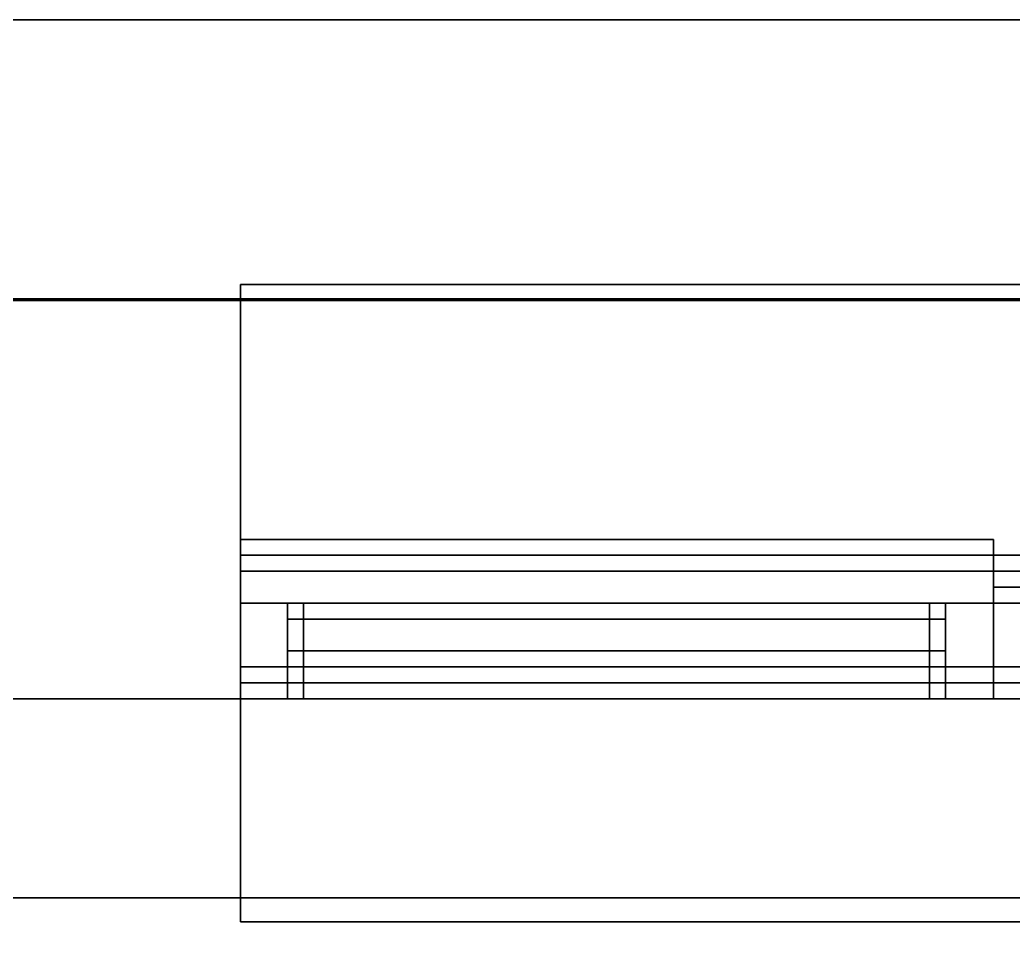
# Model space of a CAD drawing. Extents: x 0 to 7.6, y -0.8 to 10.1.
# Drawn here: x 1.237 to 1.86, y 9.101 to 9.676 of the extents above; entities that cross this region are included whole.
import ezdxf

# ---------------------------------------------------------------- set-up
doc = ezdxf.new("R2010")
doc.units = 0
for name, color, linetype in [('BOARD', 250, 'CONTINUOUS'), ('CEILING_FLOOR', 254, 'CONTINUOUS'), ('CORNICE_BACK', 250, 'CONTINUOUS'), ('ROOF', 27, 'CONTINUOUS'), ('WALL_INSIDE', 254, 'CONTINUOUS'), ('WALL_OUTSIDE', 250, 'CONTINUOUS'), ('WINDOWS_BACK_FRAME', 253, 'CONTINUOUS'), ('WINDOWS_BACK_GLAS', 251, 'CONTINUOUS'), ('WINDOWS_BOARD', 157, 'CONTINUOUS')]:
    doc.layers.add(name, color=color, linetype=linetype)

msp = doc.modelspace()

# ---------------------------------------------------------------- linework, layer by layer
at = {"layer": 'BOARD'}
for points in [[(1.375, 9.51, 1.864), (1.375, 9.31, 1.864), (1.375, 9.31, 1.874), (1.375, 9.51, 1.874)], [(2.395, 9.51, 1.864), (1.375, 9.51, 1.864), (1.375, 9.51, 1.874), (2.395, 9.51, 1.874)], [(1.375, 9.51, 1.864), (2.395, 9.51, 1.864), (2.395, 9.31, 1.864), (1.375, 9.31, 1.864)], [(1.375, 9.51, 1.874), (1.375, 9.31, 1.874), (2.395, 9.31, 1.874), (2.395, 9.51, 1.874)], [(1.375, 9.51, 5.982), (1.375, 9.31, 5.982), (1.375, 9.31, 5.992), (1.375, 9.51, 5.992)], [(2.395, 9.51, 5.982), (1.375, 9.51, 5.982), (1.375, 9.51, 5.992), (2.395, 9.51, 5.992)], [(1.375, 9.51, 5.982), (2.395, 9.51, 5.982), (2.395, 9.31, 5.982), (1.375, 9.31, 5.982)], [(1.375, 9.51, 5.992), (1.375, 9.31, 5.992), (2.395, 9.31, 5.992), (2.395, 9.51, 5.992)], [(1.375, 9.51, 10.038), (1.375, 9.31, 10.038), (1.375, 9.31, 10.048), (1.375, 9.51, 10.048)], [(2.395, 9.51, 10.038), (1.375, 9.51, 10.038), (1.375, 9.51, 10.048), (2.395, 9.51, 10.048)], [(1.375, 9.51, 10.038), (2.395, 9.51, 10.038), (2.395, 9.31, 10.038), (1.375, 9.31, 10.038)], [(1.375, 9.51, 10.048), (1.375, 9.31, 10.048), (2.395, 9.31, 10.048), (2.395, 9.51, 10.048)], [(1.375, 9.31, 1.864), (2.395, 9.31, 1.864), (2.395, 9.31, 1.874), (1.375, 9.31, 1.874)], [(1.375, 9.31, 5.982), (2.395, 9.31, 5.982), (2.395, 9.31, 5.992), (1.375, 9.31, 5.992)], [(1.375, 9.31, 10.038), (2.395, 9.31, 10.038), (2.395, 9.31, 10.048), (1.375, 9.31, 10.048)]]:
    msp.add_3dface(points, dxfattribs=at)
at = {"layer": 'CEILING_FLOOR'}
for points in [[(7.375, 9.25), (0.24, 9.25), (0.24, 9.25, 0.5), (7.375, 9.25, 0.5)], [(0.24, 9.25), (7.375, 9.25), (7.375, 0), (0.24, 0)], [(0.24, 9.25, 0.5), (0.24, 0, 0.5), (7.375, 0, 0.5), (7.375, 9.25, 0.5)], [(7.375, 9.25, 12.5), (0.24, 9.25, 12.5), (0.24, 9.25, 13), (7.375, 9.25, 13)], [(0.24, 9.25, 12.5), (7.375, 9.25, 12.5), (7.375, 0.365, 12.5), (0.24, 0.365, 12.5)], [(0.24, 9.25, 13), (0.24, 0.365, 13), (7.375, 0.365, 13), (7.375, 9.25, 13)], [(0.24, 9.125, 9), (4.645, 9.125, 9), (4.645, 9.125, 8.5), (0.24, 9.125, 8.5)], [(4.645, 4.74, 9), (4.645, 9.125, 9), (0.24, 9.125, 9)], [(4.645, 4.74, 9), (0.24, 9.125, 9), (0.24, 0, 9), (7.375, 0, 9)], [(0.24, 0, 8.5), (0.24, 9.125, 8.5), (4.645, 9.125, 8.5), (4.645, 4.74, 8.5)], [(0.24, 9.125, 5), (4.645, 9.125, 5), (4.645, 9.125, 4.5), (0.24, 9.125, 4.5)], [(4.645, 4.98, 5), (4.645, 9.125, 5), (0.24, 9.125, 5)], [(4.645, 4.98, 5), (0.24, 9.125, 5), (0.24, 0, 5), (7.375, 0, 5)], [(0.24, 0, 4.5), (0.24, 9.125, 4.5), (4.645, 9.125, 4.5), (4.645, 4.98, 4.5)]]:
    msp.add_3dface(points, dxfattribs=at)
at = {"layer": 'CORNICE_BACK'}
for points in [[(-0.005, 9.676, 12.75), (-0.005, 9.676, 13), (7.63, 9.676, 13), (7.63, 9.676, 12.75)], [(-0.005, 9.676, 12.75), (7.63, 9.676, 12.75), (7.63, 9.501, 12.75), (-0.005, 9.501, 12.75)], [(7.63, 9.676, 13), (-0.005, 9.676, 13), (-0.005, 9.501, 13), (7.63, 9.501, 13)], [(-0.005, 9.501, 12.75), (7.63, 9.501, 12.75), (7.63, 9.501, 13), (-0.005, 9.501, 13)]]:
    msp.add_3dface(points, dxfattribs=at)
at = {"layer": 'ROOF'}
for points in [[(7.625, 9.5, 12.796), (0, 9.5, 12.796), (0, 9.5, 13), (7.625, 9.5, 13)], [(7.625, 9.5, 12.796), (7.625, 4.75, 18.9219), (0, 4.75, 18.9219), (0, 9.5, 12.796)], [(7.625, 9.5, 13), (0, 9.5, 13), (0, 4.75, 19.1259), (7.625, 4.75, 19.1259)]]:
    msp.add_3dface(points, dxfattribs=at)
at = {"layer": 'WALL_INSIDE'}
for points in [[(4.645, 9.125, 5), (4.645, 9.25, 5), (0.24, 9.25, 5), (0.24, 9.125, 5)], [(2.395, 9.25, 4.009), (1.375, 9.25, 4.009), (0.24, 9.25, 5), (4.645, 9.25, 5)], [(0.24, 9.25, 5), (1.375, 9.25, 4.009), (1.375, 9.25, 1.864), (0.24, 9.25, 0.5)], [(0.24, 9.25, 0.5), (1.375, 9.25, 1.864), (3.3025, 9.25, 1.864), (4.645, 9.25, 0.5)], [(4.645, 9.25, 0.5), (4.645, 9.125, 0.5), (0.365, 9.125, 0.5), (0.24, 9.25, 0.5)], [(0.24, 9.25, 9), (5.24, 9.25, 9), (5.24, 9.25, 8.038), (1.375, 9.25, 7.752)], [(0.24, 9.25, 9), (1.375, 9.25, 7.752), (1.375, 9.25, 5.982), (0.24, 9.25, 5)], [(1.375, 9.25, 5.982), (3.3025, 9.25, 5.982), (5.24, 9.25, 5.752), (0.24, 9.25, 5)], [(0.24, 9.25, 5), (5.24, 9.25, 5.752), (5.24, 9.25, 5)], [(0.24, 9.25, 5), (5.24, 9.25, 5), (5.24, 9.125, 5), (0.365, 9.125, 5)], [(0.24, 9.125, 9), (0.24, 9.25, 9), (5.24, 9.25, 9), (5.24, 9.125, 9)], [(0.365, 9.125, 12.5), (7.25, 9.125, 12.5), (7.375, 9.25, 12.5), (0.24, 9.25, 12.5)], [(0.24, 9.25, 9), (5.24, 9.25, 9), (5.24, 9.125, 9), (0.365, 9.125, 9)], [(2.395, 9.25, 11.808), (1.375, 9.25, 11.808), (0.24, 9.25, 12.5), (7.375, 9.25, 12.5)], [(0.24, 9.25, 12.5), (1.375, 9.25, 11.808), (1.375, 9.25, 10.038), (0.24, 9.25, 9)], [(1.375, 9.25, 10.038), (3.3025, 9.25, 10.038), (5.24, 9.25, 9.808), (0.24, 9.25, 9)], [(0.24, 9.25, 9), (5.24, 9.25, 9.808), (5.24, 9.25, 9)], [(2.395, 9.25, 4.009), (2.395, 9.125, 4.009), (1.375, 9.125, 4.009), (1.375, 9.25, 4.009)], [(1.375, 9.25, 4.009), (1.375, 9.125, 4.009), (1.375, 9.125, 1.864), (1.375, 9.25, 1.864)], [(1.375, 9.25, 1.864), (1.375, 9.125, 1.864), (2.395, 9.125, 1.864), (2.395, 9.25, 1.864)], [(2.395, 9.25, 7.752), (1.375, 9.25, 7.752), (5.24, 9.25, 8.038), (6.26, 9.25, 8.038)], [(2.395, 9.125, 7.752), (1.375, 9.125, 7.752), (1.375, 9.25, 7.752), (2.395, 9.25, 7.752)], [(1.375, 9.125, 7.752), (1.375, 9.125, 5.982), (1.375, 9.25, 5.982), (1.375, 9.25, 7.752)], [(1.375, 9.125, 5.982), (2.395, 9.125, 5.982), (2.395, 9.25, 5.982), (1.375, 9.25, 5.982)], [(1.375, 9.25, 10.038), (1.375, 9.25, 11.808), (1.375, 9.125, 11.808), (1.375, 9.125, 10.038)], [(1.375, 9.25, 11.808), (2.395, 9.25, 11.808), (2.395, 9.125, 11.808), (1.375, 9.125, 11.808)], [(2.395, 9.25, 10.038), (1.375, 9.25, 10.038), (1.375, 9.125, 10.038), (2.395, 9.125, 10.038)], [(4.645, 9.125, 5), (0.24, 9.125, 5), (0.24, 9.125, 4.5), (0.365, 9.125, 4.5)], [(0.365, 9.125, 8.5), (0.24, 9.125, 8.5), (0.24, 9.125, 9), (5.24, 9.125, 9)], [(3.3025, 9.125, 4.009), (4.3225, 9.125, 4.009), (0.365, 9.125, 4.5), (1.375, 9.125, 4.009)], [(4.645, 9.125, 5), (0.365, 9.125, 4.5), (4.3225, 9.125, 4.009)], [(1.375, 9.125, 1.864), (1.375, 9.125, 4.009), (0.365, 9.125, 4.5), (0.365, 9.125, 0.5)], [(4.645, 9.125, 0.5), (4.3225, 9.125, 1.864), (2.395, 9.125, 1.864), (0.365, 9.125, 0.5)], [(0.365, 9.125, 0.5), (2.395, 9.125, 1.864), (1.375, 9.125, 1.864)], [(5.24, 9.125, 8.038), (5.24, 9.125, 9), (0.365, 9.125, 8.5), (3.3025, 9.125, 7.752)], [(1.375, 9.125, 7.752), (3.3025, 9.125, 7.752), (0.365, 9.125, 8.5)], [(1.375, 9.125, 5.982), (1.375, 9.125, 7.752), (0.365, 9.125, 8.5), (0.365, 9.125, 5)], [(5.24, 9.125, 5.752), (2.395, 9.125, 5.982), (1.375, 9.125, 5.982), (0.365, 9.125, 5)], [(5.24, 9.125, 5), (5.24, 9.125, 5.752), (0.365, 9.125, 5)], [(3.3025, 9.125, 11.808), (4.3225, 9.125, 11.808), (7.25, 9.125, 12.5), (0.365, 9.125, 12.5)], [(1.375, 9.125, 11.808), (3.3025, 9.125, 11.808), (0.365, 9.125, 12.5)], [(1.375, 9.125, 10.038), (1.375, 9.125, 11.808), (0.365, 9.125, 12.5), (0.365, 9.125, 9)], [(5.24, 9.125, 9.808), (2.395, 9.125, 10.038), (1.375, 9.125, 10.038), (0.365, 9.125, 9)], [(5.24, 9.125, 9), (5.24, 9.125, 9.808), (0.365, 9.125, 9)]]:
    msp.add_3dface(points, dxfattribs=at)
at = {"layer": 'WALL_OUTSIDE'}
for points in [[(0.24, 9.25), (0, 9.5), (7.625, 9.5), (7.375, 9.25)], [(2.395, 9.5, 4.009), (1.375, 9.5, 4.009), (0, 9.5, 5), (5.24, 9.5, 5)], [(0, 9.5, 5), (1.375, 9.5, 4.009), (1.375, 9.5, 1.864), (0, 9.5)], [(0, 9.5), (1.375, 9.5, 1.864), (5.24, 9.5, 0.5)], [(0, 9.5), (5.24, 9.5, 0.5), (6.25, 9.5, 0.5), (7.625, 9.5)], [(0, 9.5, 9), (5.24, 9.5, 9), (5.24, 9.5, 8.038), (1.375, 9.5, 7.752)], [(0, 9.5, 9), (1.375, 9.5, 7.752), (1.375, 9.5, 5.982), (0, 9.5, 5)], [(1.375, 9.5, 5.982), (3.3025, 9.5, 5.982), (5.24, 9.5, 5.752), (0, 9.5, 5)], [(0, 9.5, 5), (5.24, 9.5, 5.752), (5.24, 9.5, 5)], [(5.24, 9.25, 5), (5.24, 9.5, 5), (0, 9.5, 5), (0.24, 9.25, 5)], [(0.24, 9.25, 9), (0, 9.5, 9), (5.24, 9.5, 9), (5.24, 9.25, 9)], [(0.24, 9.25, 13), (7.375, 9.25, 13), (7.625, 9.5, 13), (0, 9.5, 13)], [(2.395, 9.5, 11.808), (1.375, 9.5, 11.808), (0, 9.5, 13), (7.625, 9.5, 13)], [(0, 9.5, 13), (1.375, 9.5, 11.808), (1.375, 9.5, 10.038), (0, 9.5, 9)], [(1.375, 9.5, 10.038), (3.3025, 9.5, 10.038), (5.24, 9.5, 9.808), (0, 9.5, 9)], [(0, 9.5, 9), (5.24, 9.5, 9.808), (5.24, 9.5, 9)], [(1.375, 9.25, 1.864), (2.395, 9.25, 1.864), (2.395, 9.5, 1.864), (1.375, 9.5, 1.864)], [(1.375, 9.25, 4.009), (1.375, 9.25, 1.864), (1.375, 9.5, 1.864), (1.375, 9.5, 4.009)], [(2.395, 9.25, 4.009), (1.375, 9.25, 4.009), (1.375, 9.5, 4.009), (2.395, 9.5, 4.009)], [(3.3025, 9.5, 1.864), (4.3225, 9.5, 1.864), (5.24, 9.5, 0.5), (1.375, 9.5, 1.864)], [(2.395, 9.5, 7.752), (1.375, 9.5, 7.752), (5.24, 9.5, 8.038), (6.26, 9.5, 8.038)], [(1.375, 9.25, 5.982), (1.375, 9.5, 5.982), (1.375, 9.5, 7.752), (1.375, 9.25, 7.752)], [(2.395, 9.25, 5.982), (2.395, 9.5, 5.982), (1.375, 9.5, 5.982), (1.375, 9.25, 5.982)], [(1.375, 9.25, 7.752), (1.375, 9.5, 7.752), (2.395, 9.5, 7.752), (2.395, 9.25, 7.752)], [(1.375, 9.5, 10.038), (1.375, 9.5, 11.808), (1.375, 9.25, 11.808), (1.375, 9.25, 10.038)], [(1.375, 9.5, 11.808), (2.395, 9.5, 11.808), (2.395, 9.25, 11.808), (1.375, 9.25, 11.808)], [(2.395, 9.5, 10.038), (1.375, 9.5, 10.038), (1.375, 9.25, 10.038), (2.395, 9.25, 10.038)], [(3.3025, 9.25, 4.009), (4.3225, 9.25, 4.009), (5.24, 9.25, 5), (0.24, 9.25, 5)], [(1.375, 9.25, 4.009), (3.3025, 9.25, 4.009), (0.24, 9.25, 5)], [(1.375, 9.25, 1.864), (1.375, 9.25, 4.009), (0.24, 9.25, 5), (0.24, 9.25)], [(7.375, 9.25), (6.25, 9.25, 0.5), (5.24, 9.25, 0.5), (0.24, 9.25)], [(0.24, 9.25), (5.24, 9.25, 0.5), (1.375, 9.25, 1.864)], [(5.24, 9.25, 8.038), (5.24, 9.25, 9), (0.24, 9.25, 9), (3.3025, 9.25, 7.752)], [(1.375, 9.25, 7.752), (3.3025, 9.25, 7.752), (0.24, 9.25, 9)], [(1.375, 9.25, 5.982), (1.375, 9.25, 7.752), (0.24, 9.25, 9), (0.24, 9.25, 5)], [(5.24, 9.25, 5.752), (2.395, 9.25, 5.982), (1.375, 9.25, 5.982), (0.24, 9.25, 5)], [(5.24, 9.25, 5), (5.24, 9.25, 5.752), (0.24, 9.25, 5)], [(3.3025, 9.25, 11.808), (4.3225, 9.25, 11.808), (7.375, 9.25, 13), (0.24, 9.25, 13)], [(1.375, 9.25, 11.808), (3.3025, 9.25, 11.808), (0.24, 9.25, 13)], [(1.375, 9.25, 10.038), (1.375, 9.25, 11.808), (0.24, 9.25, 13), (0.24, 9.25, 9)], [(5.24, 9.25, 9.808), (2.395, 9.25, 10.038), (1.375, 9.25, 10.038), (0.24, 9.25, 9)], [(5.24, 9.25, 9), (5.24, 9.25, 9.808), (0.24, 9.25, 9)], [(5.24, 9.25, 0.5), (4.3225, 9.25, 1.864), (2.395, 9.25, 1.864), (1.375, 9.25, 1.864)]]:
    msp.add_3dface(points, dxfattribs=at)
at = {"layer": 'WINDOWS_BACK_FRAME'}
for points in [[(1.375, 9.33, 2.999), (1.375, 9.35, 2.9883), (1.8475, 9.35, 2.9883), (1.8475, 9.33, 2.999)], [(1.375, 9.35, 2.9883), (1.375, 9.35, 2.974), (1.8475, 9.35, 2.974), (1.8475, 9.35, 2.9883)], [(1.375, 9.35, 2.974), (1.375, 9.31, 2.974), (1.8475, 9.31, 2.974), (1.8475, 9.35, 2.974)], [(1.375, 9.35, 2.974), (1.375, 9.35, 2.9883), (1.375, 9.33, 2.999), (1.375, 9.31, 2.999)], [(1.375, 9.31, 2.974), (1.375, 9.35, 2.974), (1.375, 9.31, 2.999)], [(1.8475, 9.33, 1.899), (1.8475, 9.35, 1.8883), (1.375, 9.35, 1.8883), (1.375, 9.33, 1.899)], [(1.8475, 9.35, 1.8883), (1.8475, 9.35, 1.874), (1.375, 9.35, 1.874), (1.375, 9.35, 1.8883)], [(1.8475, 9.35, 1.874), (1.8475, 9.31, 1.874), (1.375, 9.31, 1.874), (1.375, 9.35, 1.874)], [(1.375, 9.31, 1.899), (1.375, 9.33, 1.899), (1.375, 9.35, 1.8883), (1.375, 9.35, 1.874)], [(1.375, 9.31, 1.899), (1.375, 9.35, 1.874), (1.375, 9.31, 1.874)], [(1.375, 9.33, 6.9295), (1.375, 9.35, 6.9188), (1.8475, 9.35, 6.9188), (1.8475, 9.33, 6.9295)], [(1.375, 9.35, 6.9188), (1.375, 9.35, 6.9045), (1.8475, 9.35, 6.9045), (1.8475, 9.35, 6.9188)], [(1.375, 9.35, 6.9045), (1.375, 9.31, 6.9045), (1.8475, 9.31, 6.9045), (1.8475, 9.35, 6.9045)], [(1.375, 9.35, 6.9045), (1.375, 9.35, 6.9188), (1.375, 9.33, 6.9295), (1.375, 9.31, 6.9295)], [(1.375, 9.31, 6.9045), (1.375, 9.35, 6.9045), (1.375, 9.31, 6.9295)], [(1.8475, 9.33, 6.017), (1.8475, 9.35, 6.0063), (1.375, 9.35, 6.0063), (1.375, 9.33, 6.017)], [(1.8475, 9.35, 6.0063), (1.8475, 9.35, 5.992), (1.375, 9.35, 5.992), (1.375, 9.35, 6.0063)], [(1.8475, 9.35, 5.992), (1.8475, 9.31, 5.992), (1.375, 9.31, 5.992), (1.375, 9.35, 5.992)], [(1.375, 9.31, 6.017), (1.375, 9.33, 6.017), (1.375, 9.35, 6.0063), (1.375, 9.35, 5.992)], [(1.375, 9.31, 6.017), (1.375, 9.35, 5.992), (1.375, 9.31, 5.992)], [(1.375, 9.33, 10.9855), (1.375, 9.35, 10.9748), (1.8475, 9.35, 10.9748), (1.8475, 9.33, 10.9855)], [(1.375, 9.35, 10.9748), (1.375, 9.35, 10.9605), (1.8475, 9.35, 10.9605), (1.8475, 9.35, 10.9748)], [(1.375, 9.35, 10.9605), (1.375, 9.31, 10.9605), (1.8475, 9.31, 10.9605), (1.8475, 9.35, 10.9605)], [(1.375, 9.35, 10.9605), (1.375, 9.35, 10.9748), (1.375, 9.33, 10.9855), (1.375, 9.31, 10.9855)], [(1.375, 9.31, 10.9605), (1.375, 9.35, 10.9605), (1.375, 9.31, 10.9855)], [(1.8475, 9.33, 10.073), (1.8475, 9.35, 10.0623), (1.375, 9.35, 10.0623), (1.375, 9.33, 10.073)], [(1.8475, 9.35, 10.0623), (1.8475, 9.35, 10.048), (1.375, 9.35, 10.048), (1.375, 9.35, 10.0623)], [(1.8475, 9.35, 10.048), (1.8475, 9.31, 10.048), (1.375, 9.31, 10.048), (1.375, 9.35, 10.048)], [(1.375, 9.31, 10.073), (1.375, 9.33, 10.073), (1.375, 9.35, 10.0623), (1.375, 9.35, 10.048)], [(1.375, 9.31, 10.073), (1.375, 9.35, 10.048), (1.375, 9.31, 10.048)], [(1.8475, 9.35, 2.9883), (1.8475, 9.35, 2.974), (1.8475, 9.31, 2.974), (1.8475, 9.31, 2.999)], [(1.8475, 9.33, 2.999), (1.8475, 9.35, 2.9883), (1.8475, 9.31, 2.999)], [(1.8475, 9.31, 1.899), (1.8475, 9.31, 1.874), (1.8475, 9.35, 1.874), (1.8475, 9.35, 1.8883)], [(1.8475, 9.31, 1.899), (1.8475, 9.35, 1.8883), (1.8475, 9.33, 1.899)], [(1.8475, 9.35, 6.9188), (1.8475, 9.35, 6.9045), (1.8475, 9.31, 6.9045), (1.8475, 9.31, 6.9295)], [(1.8475, 9.33, 6.9295), (1.8475, 9.35, 6.9188), (1.8475, 9.31, 6.9295)], [(1.8475, 9.31, 6.017), (1.8475, 9.31, 5.992), (1.8475, 9.35, 5.992), (1.8475, 9.35, 6.0063)], [(1.8475, 9.31, 6.017), (1.8475, 9.35, 6.0063), (1.8475, 9.33, 6.017)], [(1.8475, 9.35, 10.9748), (1.8475, 9.35, 10.9605), (1.8475, 9.31, 10.9605), (1.8475, 9.31, 10.9855)], [(1.8475, 9.33, 10.9855), (1.8475, 9.35, 10.9748), (1.8475, 9.31, 10.9855)], [(1.8475, 9.31, 10.073), (1.8475, 9.31, 10.048), (1.8475, 9.35, 10.048), (1.8475, 9.35, 10.0623)], [(1.8475, 9.31, 10.073), (1.8475, 9.35, 10.0623), (1.8475, 9.33, 10.073)], [(1.375, 9.26, 2.899), (1.375, 9.26, 2.974), (1.375, 9.34, 2.974), (1.375, 9.34, 2.899)], [(1.375, 9.26, 2.974), (2.395, 9.26, 2.974), (2.395, 9.34, 2.974), (1.375, 9.34, 2.974)], [(2.395, 9.26, 2.899), (1.375, 9.26, 2.899), (1.375, 9.34, 2.899), (2.395, 9.34, 2.899)], [(1.375, 9.34, 2.899), (1.375, 9.34, 2.974), (2.395, 9.34, 2.974), (2.395, 9.34, 2.899)], [(1.375, 9.31, 2.999), (1.375, 9.33, 2.999), (1.8475, 9.33, 2.999), (1.8475, 9.31, 2.999)], [(1.8475, 9.31, 1.899), (1.8475, 9.33, 1.899), (1.375, 9.33, 1.899), (1.375, 9.31, 1.899)], [(1.375, 9.27, 6.8295), (1.375, 9.27, 6.9045), (1.375, 9.33, 6.9045), (1.375, 9.33, 6.8295)], [(1.375, 9.27, 6.9045), (2.395, 9.27, 6.9045), (2.395, 9.33, 6.9045), (1.375, 9.33, 6.9045)], [(2.395, 9.27, 6.8295), (1.375, 9.27, 6.8295), (1.375, 9.33, 6.8295), (2.395, 9.33, 6.8295)], [(1.375, 9.33, 6.8295), (1.375, 9.33, 6.9045), (2.395, 9.33, 6.9045), (2.395, 9.33, 6.8295)], [(1.375, 9.31, 6.9295), (1.375, 9.33, 6.9295), (1.8475, 9.33, 6.9295), (1.8475, 9.31, 6.9295)], [(1.8475, 9.31, 6.017), (1.8475, 9.33, 6.017), (1.375, 9.33, 6.017), (1.375, 9.31, 6.017)], [(1.375, 9.27, 10.8855), (1.375, 9.27, 10.9605), (1.375, 9.33, 10.9605), (1.375, 9.33, 10.8855)], [(1.375, 9.27, 10.9605), (2.395, 9.27, 10.9605), (2.395, 9.33, 10.9605), (1.375, 9.33, 10.9605)], [(2.395, 9.27, 10.8855), (1.375, 9.27, 10.8855), (1.375, 9.33, 10.8855), (2.395, 9.33, 10.8855)], [(1.375, 9.33, 10.8855), (1.375, 9.33, 10.9605), (2.395, 9.33, 10.9605), (2.395, 9.33, 10.8855)], [(1.375, 9.31, 10.9855), (1.375, 9.33, 10.9855), (1.8475, 9.33, 10.9855), (1.8475, 9.31, 10.9855)], [(1.8475, 9.31, 10.073), (1.8475, 9.33, 10.073), (1.375, 9.33, 10.073), (1.375, 9.31, 10.073)], [(1.9225, 9.26, 2.974), (1.8475, 9.26, 2.974), (1.8475, 9.32, 2.974), (1.9225, 9.32, 2.974)], [(1.8475, 9.26, 2.974), (1.8475, 9.26, 4.009), (1.8475, 9.32, 4.009), (1.8475, 9.32, 2.974)], [(1.8475, 9.26, 4.009), (1.9225, 9.26, 4.009), (1.9225, 9.32, 4.009), (1.8475, 9.32, 4.009)], [(1.9225, 9.32, 4.009), (1.9225, 9.32, 2.974), (1.8475, 9.32, 2.974), (1.8475, 9.32, 4.009)], [(1.9225, 9.26, 1.864), (1.8475, 9.26, 1.864), (1.8475, 9.32, 1.864), (1.9225, 9.32, 1.864)], [(1.8475, 9.26, 1.864), (1.8475, 9.26, 2.899), (1.8475, 9.32, 2.899), (1.8475, 9.32, 1.864)], [(1.8475, 9.26, 2.899), (1.9225, 9.26, 2.899), (1.9225, 9.32, 2.899), (1.8475, 9.32, 2.899)], [(1.9225, 9.32, 1.864), (1.8475, 9.32, 1.864), (1.8475, 9.32, 2.899), (1.9225, 9.32, 2.899)], [(1.9225, 9.26, 6.9045), (1.8475, 9.26, 6.9045), (1.8475, 9.32, 6.9045), (1.9225, 9.32, 6.9045)], [(1.8475, 9.26, 6.9045), (1.8475, 9.26, 7.752), (1.8475, 9.32, 7.752), (1.8475, 9.32, 6.9045)], [(1.8475, 9.26, 7.752), (1.9225, 9.26, 7.752), (1.9225, 9.32, 7.752), (1.8475, 9.32, 7.752)], [(1.9225, 9.32, 7.752), (1.9225, 9.32, 6.9045), (1.8475, 9.32, 6.9045), (1.8475, 9.32, 7.752)], [(1.9225, 9.26, 5.982), (1.8475, 9.26, 5.982), (1.8475, 9.32, 5.982), (1.9225, 9.32, 5.982)], [(1.8475, 9.26, 5.982), (1.8475, 9.26, 6.8295), (1.8475, 9.32, 6.8295), (1.8475, 9.32, 5.982)], [(1.8475, 9.26, 6.8295), (1.9225, 9.26, 6.8295), (1.9225, 9.32, 6.8295), (1.8475, 9.32, 6.8295)], [(1.9225, 9.32, 5.982), (1.8475, 9.32, 5.982), (1.8475, 9.32, 6.8295), (1.9225, 9.32, 6.8295)], [(1.9225, 9.26, 10.9605), (1.8475, 9.26, 10.9605), (1.8475, 9.32, 10.9605), (1.9225, 9.32, 10.9605)], [(1.8475, 9.26, 10.9605), (1.8475, 9.26, 11.808), (1.8475, 9.32, 11.808), (1.8475, 9.32, 10.9605)], [(1.8475, 9.26, 11.808), (1.9225, 9.26, 11.808), (1.9225, 9.32, 11.808), (1.8475, 9.32, 11.808)], [(1.9225, 9.32, 11.808), (1.9225, 9.32, 10.9605), (1.8475, 9.32, 10.9605), (1.8475, 9.32, 11.808)], [(1.9225, 9.26, 10.038), (1.8475, 9.26, 10.038), (1.8475, 9.32, 10.038), (1.9225, 9.32, 10.038)], [(1.8475, 9.26, 10.038), (1.8475, 9.26, 10.8855), (1.8475, 9.32, 10.8855), (1.8475, 9.32, 10.038)], [(1.8475, 9.26, 10.8855), (1.9225, 9.26, 10.8855), (1.9225, 9.32, 10.8855), (1.8475, 9.32, 10.8855)], [(1.9225, 9.32, 10.038), (1.8475, 9.32, 10.038), (1.8475, 9.32, 10.8855), (1.9225, 9.32, 10.8855)], [(1.375, 9.25, 4.009), (1.8475, 9.25, 4.009), (1.8475, 9.31, 4.009), (1.375, 9.31, 4.009)], [(1.8475, 9.25, 2.974), (1.375, 9.25, 2.974), (1.375, 9.31, 2.974), (1.8475, 9.31, 2.974)], [(1.375, 9.25, 2.974), (1.375, 9.25, 4.009), (1.375, 9.31, 4.009), (1.375, 9.31, 2.974)], [(1.8075, 9.31, 3.959), (1.4045, 9.31, 3.959), (1.375, 9.31, 4.009), (1.8475, 9.31, 4.009)], [(1.375, 9.31, 4.009), (1.4045, 9.31, 3.959), (1.4045, 9.31, 3.4967), (1.4045, 9.31, 3.4667)], [(1.375, 9.31, 4.009), (1.4045, 9.31, 3.4667), (1.4045, 9.31, 3.0045), (1.375, 9.31, 2.974)], [(1.375, 9.31, 2.974), (1.4045, 9.31, 3.0045), (1.8075, 9.31, 3.0045), (1.8475, 9.31, 2.974)], [(1.375, 9.25, 2.899), (1.8475, 9.25, 2.899), (1.8475, 9.31, 2.899), (1.375, 9.31, 2.899)], [(1.8475, 9.25, 1.864), (1.375, 9.25, 1.864), (1.375, 9.31, 1.864), (1.8475, 9.31, 1.864)], [(1.375, 9.25, 1.864), (1.375, 9.25, 2.899), (1.375, 9.31, 2.899), (1.375, 9.31, 1.864)], [(1.8075, 9.31, 2.859), (1.4045, 9.31, 2.859), (1.375, 9.31, 2.899), (1.8475, 9.31, 2.899)], [(1.375, 9.31, 2.899), (1.4045, 9.31, 2.859), (1.4045, 9.31, 2.3967)], [(1.375, 9.31, 2.899), (1.4045, 9.31, 2.3967), (1.4045, 9.31, 2.3667)], [(1.375, 9.31, 2.899), (1.4045, 9.31, 2.3667), (1.4045, 9.31, 1.9045), (1.375, 9.31, 1.864)], [(1.375, 9.31, 1.864), (1.4045, 9.31, 1.9045), (1.8075, 9.31, 1.9045), (1.8475, 9.31, 1.864)], [(1.375, 9.31, 2.974), (1.375, 9.31, 2.999), (1.8475, 9.31, 2.999), (1.8475, 9.31, 2.974)], [(1.8475, 9.31, 1.874), (1.8475, 9.31, 1.899), (1.375, 9.31, 1.899), (1.375, 9.31, 1.874)], [(1.375, 9.25, 7.752), (1.8475, 9.25, 7.752), (1.8475, 9.31, 7.752), (1.375, 9.31, 7.752)], [(1.8475, 9.25, 6.9045), (1.375, 9.25, 6.9045), (1.375, 9.31, 6.9045), (1.8475, 9.31, 6.9045)], [(1.375, 9.25, 6.9045), (1.375, 9.25, 7.752), (1.375, 9.31, 7.752), (1.375, 9.31, 6.9045)], [(1.8175, 9.31, 7.712), (1.4145, 9.31, 7.712), (1.375, 9.31, 7.752), (1.8475, 9.31, 7.752)], [(1.375, 9.31, 7.752), (1.4145, 9.31, 7.712), (1.4145, 9.31, 7.3445), (1.4145, 9.31, 7.3145)], [(1.375, 9.31, 7.752), (1.4145, 9.31, 7.3145), (1.4145, 9.31, 6.935), (1.375, 9.31, 6.9045)], [(1.375, 9.31, 6.9045), (1.4145, 9.31, 6.935), (1.8175, 9.31, 6.935), (1.8475, 9.31, 6.9045)], [(1.375, 9.25, 6.8295), (1.8475, 9.25, 6.8295), (1.8475, 9.31, 6.8295), (1.375, 9.31, 6.8295)], [(1.8475, 9.25, 5.982), (1.375, 9.25, 5.982), (1.375, 9.31, 5.982), (1.8475, 9.31, 5.982)], [(1.375, 9.25, 5.982), (1.375, 9.25, 6.8295), (1.375, 9.31, 6.8295), (1.375, 9.31, 5.982)], [(1.8175, 9.31, 6.7995), (1.4145, 9.31, 6.7995), (1.375, 9.31, 6.8295), (1.8475, 9.31, 6.8295)], [(1.375, 9.31, 6.8295), (1.4145, 9.31, 6.7995), (1.4145, 9.31, 6.432), (1.4145, 9.31, 6.402)], [(1.375, 9.31, 6.8295), (1.4145, 9.31, 6.402), (1.4145, 9.31, 6.0225), (1.375, 9.31, 5.982)], [(1.375, 9.31, 5.982), (1.4145, 9.31, 6.0225), (1.8175, 9.31, 6.0225), (1.8475, 9.31, 5.982)], [(1.375, 9.31, 6.9045), (1.375, 9.31, 6.9295), (1.8475, 9.31, 6.9295), (1.8475, 9.31, 6.9045)], [(1.8475, 9.31, 5.992), (1.8475, 9.31, 6.017), (1.375, 9.31, 6.017), (1.375, 9.31, 5.992)], [(1.375, 9.25, 11.808), (1.8475, 9.25, 11.808), (1.8475, 9.31, 11.808), (1.375, 9.31, 11.808)], [(1.8475, 9.25, 10.9605), (1.375, 9.25, 10.9605), (1.375, 9.31, 10.9605), (1.8475, 9.31, 10.9605)], [(1.375, 9.25, 10.9605), (1.375, 9.25, 11.808), (1.375, 9.31, 11.808), (1.375, 9.31, 10.9605)], [(1.8175, 9.31, 11.768), (1.4145, 9.31, 11.768), (1.375, 9.31, 11.808), (1.8475, 9.31, 11.808)], [(1.375, 9.31, 11.808), (1.4145, 9.31, 11.768), (1.4145, 9.31, 11.4005), (1.4145, 9.31, 11.3705)], [(1.375, 9.31, 11.808), (1.4145, 9.31, 11.3705), (1.4145, 9.31, 10.991), (1.375, 9.31, 10.9605)], [(1.375, 9.31, 10.9605), (1.4145, 9.31, 10.991), (1.8175, 9.31, 10.991), (1.8475, 9.31, 10.9605)], [(1.375, 9.25, 10.8855), (1.8475, 9.25, 10.8855), (1.8475, 9.31, 10.8855), (1.375, 9.31, 10.8855)], [(1.8475, 9.25, 10.038), (1.375, 9.25, 10.038), (1.375, 9.31, 10.038), (1.8475, 9.31, 10.038)], [(1.375, 9.25, 10.038), (1.375, 9.25, 10.8855), (1.375, 9.31, 10.8855), (1.375, 9.31, 10.038)], [(1.8175, 9.31, 10.8555), (1.4145, 9.31, 10.8555), (1.375, 9.31, 10.8855), (1.8475, 9.31, 10.8855)], [(1.375, 9.31, 10.8855), (1.4145, 9.31, 10.8555), (1.4145, 9.31, 10.488), (1.4145, 9.31, 10.458)], [(1.375, 9.31, 10.8855), (1.4145, 9.31, 10.458), (1.4145, 9.31, 10.0785), (1.375, 9.31, 10.038)], [(1.375, 9.31, 10.038), (1.4145, 9.31, 10.0785), (1.8175, 9.31, 10.0785), (1.8475, 9.31, 10.038)], [(1.375, 9.31, 10.9605), (1.375, 9.31, 10.9855), (1.8475, 9.31, 10.9855), (1.8475, 9.31, 10.9605)], [(1.8475, 9.31, 10.048), (1.8475, 9.31, 10.073), (1.375, 9.31, 10.073), (1.375, 9.31, 10.048)], [(1.4045, 9.25, 3.4667), (1.4045, 9.25, 3.0045), (1.4045, 9.31, 3.0045), (1.4045, 9.31, 3.4667)], [(1.4045, 9.25, 3.0045), (1.8075, 9.25, 3.0045), (1.8075, 9.31, 3.0045), (1.4045, 9.31, 3.0045)], [(1.8075, 9.25, 3.4667), (1.4045, 9.25, 3.4667), (1.4045, 9.31, 3.4667), (1.8075, 9.31, 3.4667)], [(1.4045, 9.25, 3.4967), (1.8075, 9.25, 3.4967), (1.8075, 9.31, 3.4967), (1.4045, 9.31, 3.4967)], [(1.8075, 9.25, 3.959), (1.4045, 9.25, 3.959), (1.4045, 9.31, 3.959), (1.8075, 9.31, 3.959)], [(1.4045, 9.25, 3.959), (1.4045, 9.25, 3.4967), (1.4045, 9.31, 3.4967), (1.4045, 9.31, 3.959)], [(1.8075, 9.31, 3.4667), (1.4045, 9.31, 3.4667), (1.4045, 9.31, 3.4967), (1.8075, 9.31, 3.4967)], [(1.4045, 9.25, 2.3667), (1.4045, 9.25, 1.9045), (1.4045, 9.31, 1.9045), (1.4045, 9.31, 2.3667)], [(1.4045, 9.25, 1.9045), (1.8075, 9.25, 1.9045), (1.8075, 9.31, 1.9045), (1.4045, 9.31, 1.9045)], [(1.8075, 9.25, 2.3667), (1.4045, 9.25, 2.3667), (1.4045, 9.31, 2.3667), (1.8075, 9.31, 2.3667)], [(1.4045, 9.25, 2.3967), (1.8075, 9.25, 2.3967), (1.8075, 9.31, 2.3967), (1.4045, 9.31, 2.3967)], [(1.8075, 9.25, 2.859), (1.4045, 9.25, 2.859), (1.4045, 9.31, 2.859), (1.8075, 9.31, 2.859)], [(1.4045, 9.25, 2.859), (1.4045, 9.25, 2.3967), (1.4045, 9.31, 2.3967), (1.4045, 9.31, 2.859)], [(1.8075, 9.31, 2.3667), (1.4045, 9.31, 2.3667), (1.4045, 9.31, 2.3967), (1.8075, 9.31, 2.3967)], [(1.4145, 9.25, 7.712), (1.4145, 9.25, 7.3445), (1.4145, 9.31, 7.3445), (1.4145, 9.31, 7.712)], [(1.4145, 9.25, 7.3445), (1.8175, 9.25, 7.3445), (1.8175, 9.31, 7.3445), (1.4145, 9.31, 7.3445)], [(1.8175, 9.25, 7.712), (1.4145, 9.25, 7.712), (1.4145, 9.31, 7.712), (1.8175, 9.31, 7.712)], [(1.4145, 9.25, 6.935), (1.8175, 9.25, 6.935), (1.8175, 9.31, 6.935), (1.4145, 9.31, 6.935)], [(1.8175, 9.25, 7.3145), (1.4145, 9.25, 7.3145), (1.4145, 9.31, 7.3145), (1.8175, 9.31, 7.3145)], [(1.4145, 9.25, 7.3145), (1.4145, 9.25, 6.935), (1.4145, 9.31, 6.935), (1.4145, 9.31, 7.3145)], [(1.8175, 9.31, 7.3145), (1.4145, 9.31, 7.3145), (1.4145, 9.31, 7.3445), (1.8175, 9.31, 7.3445)], [(1.4145, 9.25, 6.7995), (1.4145, 9.25, 6.432), (1.4145, 9.31, 6.432), (1.4145, 9.31, 6.7995)], [(1.4145, 9.25, 6.432), (1.8175, 9.25, 6.432), (1.8175, 9.31, 6.432), (1.4145, 9.31, 6.432)], [(1.8175, 9.25, 6.7995), (1.4145, 9.25, 6.7995), (1.4145, 9.31, 6.7995), (1.8175, 9.31, 6.7995)], [(1.4145, 9.25, 6.0225), (1.8175, 9.25, 6.0225), (1.8175, 9.31, 6.0225), (1.4145, 9.31, 6.0225)], [(1.8175, 9.25, 6.402), (1.4145, 9.25, 6.402), (1.4145, 9.31, 6.402), (1.8175, 9.31, 6.402)], [(1.4145, 9.25, 6.402), (1.4145, 9.25, 6.0225), (1.4145, 9.31, 6.0225), (1.4145, 9.31, 6.402)], [(1.8175, 9.31, 6.402), (1.4145, 9.31, 6.402), (1.4145, 9.31, 6.432), (1.8175, 9.31, 6.432)], [(1.4145, 9.25, 11.768), (1.4145, 9.25, 11.4005), (1.4145, 9.31, 11.4005), (1.4145, 9.31, 11.768)], [(1.4145, 9.25, 11.4005), (1.8175, 9.25, 11.4005), (1.8175, 9.31, 11.4005), (1.4145, 9.31, 11.4005)], [(1.8175, 9.25, 11.768), (1.4145, 9.25, 11.768), (1.4145, 9.31, 11.768), (1.8175, 9.31, 11.768)], [(1.4145, 9.25, 10.991), (1.8175, 9.25, 10.991), (1.8175, 9.31, 10.991), (1.4145, 9.31, 10.991)], [(1.8175, 9.25, 11.3705), (1.4145, 9.25, 11.3705), (1.4145, 9.31, 11.3705), (1.8175, 9.31, 11.3705)], [(1.4145, 9.25, 11.3705), (1.4145, 9.25, 10.991), (1.4145, 9.31, 10.991), (1.4145, 9.31, 11.3705)], [(1.8175, 9.31, 11.3705), (1.4145, 9.31, 11.3705), (1.4145, 9.31, 11.4005), (1.8175, 9.31, 11.4005)], [(1.4145, 9.25, 10.8555), (1.4145, 9.25, 10.488), (1.4145, 9.31, 10.488), (1.4145, 9.31, 10.8555)], [(1.4145, 9.25, 10.488), (1.8175, 9.25, 10.488), (1.8175, 9.31, 10.488), (1.4145, 9.31, 10.488)], [(1.8175, 9.25, 10.8555), (1.4145, 9.25, 10.8555), (1.4145, 9.31, 10.8555), (1.8175, 9.31, 10.8555)], [(1.4145, 9.25, 10.0785), (1.8175, 9.25, 10.0785), (1.8175, 9.31, 10.0785), (1.4145, 9.31, 10.0785)], [(1.8175, 9.25, 10.458), (1.4145, 9.25, 10.458), (1.4145, 9.31, 10.458), (1.8175, 9.31, 10.458)], [(1.4145, 9.25, 10.458), (1.4145, 9.25, 10.0785), (1.4145, 9.31, 10.0785), (1.4145, 9.31, 10.458)], [(1.8175, 9.31, 10.458), (1.4145, 9.31, 10.458), (1.4145, 9.31, 10.488), (1.8175, 9.31, 10.488)], [(1.8075, 9.25, 3.0045), (1.8075, 9.25, 3.4667), (1.8075, 9.31, 3.4667), (1.8075, 9.31, 3.0045)], [(1.8075, 9.25, 3.4967), (1.8075, 9.25, 3.959), (1.8075, 9.31, 3.959), (1.8075, 9.31, 3.4967)], [(1.8075, 9.31, 3.4967), (1.8075, 9.31, 3.959), (1.8475, 9.31, 4.009), (1.8075, 9.31, 3.4667)], [(1.8075, 9.31, 3.0045), (1.8075, 9.31, 3.4667), (1.8475, 9.31, 4.009), (1.8475, 9.31, 2.974)], [(1.8075, 9.25, 1.9045), (1.8075, 9.25, 2.3667), (1.8075, 9.31, 2.3667), (1.8075, 9.31, 1.9045)], [(1.8075, 9.25, 2.3967), (1.8075, 9.25, 2.859), (1.8075, 9.31, 2.859), (1.8075, 9.31, 2.3967)], [(1.8075, 9.31, 2.3967), (1.8075, 9.31, 2.859), (1.8475, 9.31, 2.899), (1.8075, 9.31, 2.3667)], [(1.8075, 9.31, 1.9045), (1.8075, 9.31, 2.3667), (1.8475, 9.31, 2.899), (1.8475, 9.31, 1.864)], [(1.8175, 9.25, 7.3445), (1.8175, 9.25, 7.712), (1.8175, 9.31, 7.712), (1.8175, 9.31, 7.3445)], [(1.8175, 9.25, 6.935), (1.8175, 9.25, 7.3145), (1.8175, 9.31, 7.3145), (1.8175, 9.31, 6.935)], [(1.8175, 9.31, 7.3445), (1.8175, 9.31, 7.712), (1.8475, 9.31, 7.752), (1.8175, 9.31, 7.3145)], [(1.8175, 9.31, 6.935), (1.8175, 9.31, 7.3145), (1.8475, 9.31, 7.752), (1.8475, 9.31, 6.9045)], [(1.8175, 9.25, 6.432), (1.8175, 9.25, 6.7995), (1.8175, 9.31, 6.7995), (1.8175, 9.31, 6.432)], [(1.8175, 9.25, 6.0225), (1.8175, 9.25, 6.402), (1.8175, 9.31, 6.402), (1.8175, 9.31, 6.0225)], [(1.8175, 9.31, 6.432), (1.8175, 9.31, 6.7995), (1.8475, 9.31, 6.8295), (1.8175, 9.31, 6.402)], [(1.8175, 9.31, 6.0225), (1.8175, 9.31, 6.402), (1.8475, 9.31, 6.8295), (1.8475, 9.31, 5.982)], [(1.8175, 9.25, 11.4005), (1.8175, 9.25, 11.768), (1.8175, 9.31, 11.768), (1.8175, 9.31, 11.4005)], [(1.8175, 9.25, 10.991), (1.8175, 9.25, 11.3705), (1.8175, 9.31, 11.3705), (1.8175, 9.31, 10.991)], [(1.8175, 9.31, 11.4005), (1.8175, 9.31, 11.768), (1.8475, 9.31, 11.808), (1.8175, 9.31, 11.3705)], [(1.8175, 9.31, 10.991), (1.8175, 9.31, 11.3705), (1.8475, 9.31, 11.808), (1.8475, 9.31, 10.9605)], [(1.8175, 9.25, 10.488), (1.8175, 9.25, 10.8555), (1.8175, 9.31, 10.8555), (1.8175, 9.31, 10.488)], [(1.8175, 9.25, 10.0785), (1.8175, 9.25, 10.458), (1.8175, 9.31, 10.458), (1.8175, 9.31, 10.0785)], [(1.8175, 9.31, 10.488), (1.8175, 9.31, 10.8555), (1.8475, 9.31, 10.8855), (1.8175, 9.31, 10.458)], [(1.8175, 9.31, 10.0785), (1.8175, 9.31, 10.458), (1.8475, 9.31, 10.8855), (1.8475, 9.31, 10.038)], [(1.8475, 9.25, 4.009), (1.8475, 9.25, 2.974), (1.8475, 9.31, 2.974), (1.8475, 9.31, 4.009)], [(1.8475, 9.25, 2.899), (1.8475, 9.25, 1.864), (1.8475, 9.31, 1.864), (1.8475, 9.31, 2.899)], [(1.8475, 9.25, 7.752), (1.8475, 9.25, 6.9045), (1.8475, 9.31, 6.9045), (1.8475, 9.31, 7.752)], [(1.8475, 9.25, 6.8295), (1.8475, 9.25, 5.982), (1.8475, 9.31, 5.982), (1.8475, 9.31, 6.8295)], [(1.8475, 9.25, 11.808), (1.8475, 9.25, 10.9605), (1.8475, 9.31, 10.9605), (1.8475, 9.31, 11.808)], [(1.8475, 9.25, 10.8855), (1.8475, 9.25, 10.038), (1.8475, 9.31, 10.038), (1.8475, 9.31, 10.8855)], [(1.375, 9.27, 6.8295), (2.395, 9.27, 6.8295), (2.395, 9.27, 6.9045), (1.375, 9.27, 6.9045)], [(1.375, 9.27, 10.8855), (2.395, 9.27, 10.8855), (2.395, 9.27, 10.9605), (1.375, 9.27, 10.9605)], [(1.375, 9.26, 2.899), (2.395, 9.26, 2.899), (2.395, 9.26, 2.974), (1.375, 9.26, 2.974)], [(1.9225, 9.26, 4.009), (1.8475, 9.26, 4.009), (1.8475, 9.26, 2.974), (1.9225, 9.26, 2.974)], [(1.9225, 9.26, 1.864), (1.9225, 9.26, 2.899), (1.8475, 9.26, 2.899), (1.8475, 9.26, 1.864)], [(1.9225, 9.26, 7.752), (1.8475, 9.26, 7.752), (1.8475, 9.26, 6.9045), (1.9225, 9.26, 6.9045)], [(1.9225, 9.26, 5.982), (1.9225, 9.26, 6.8295), (1.8475, 9.26, 6.8295), (1.8475, 9.26, 5.982)], [(1.9225, 9.26, 11.808), (1.8475, 9.26, 11.808), (1.8475, 9.26, 10.9605), (1.9225, 9.26, 10.9605)], [(1.9225, 9.26, 10.038), (1.9225, 9.26, 10.8855), (1.8475, 9.26, 10.8855), (1.8475, 9.26, 10.038)], [(1.4045, 9.25, 3.959), (1.8075, 9.25, 3.959), (1.8475, 9.25, 4.009), (1.375, 9.25, 4.009)], [(1.4045, 9.25, 3.4967), (1.4045, 9.25, 3.959), (1.375, 9.25, 4.009), (1.4045, 9.25, 3.4667)], [(1.4045, 9.25, 3.0045), (1.4045, 9.25, 3.4667), (1.375, 9.25, 4.009), (1.375, 9.25, 2.974)], [(1.8475, 9.25, 2.974), (1.8075, 9.25, 3.0045), (1.4045, 9.25, 3.0045), (1.375, 9.25, 2.974)], [(1.4045, 9.25, 2.859), (1.8075, 9.25, 2.859), (1.8475, 9.25, 2.899), (1.375, 9.25, 2.899)], [(1.4045, 9.25, 2.3967), (1.4045, 9.25, 2.859), (1.375, 9.25, 2.899)], [(1.4045, 9.25, 2.3667), (1.4045, 9.25, 2.3967), (1.375, 9.25, 2.899)], [(1.4045, 9.25, 1.9045), (1.4045, 9.25, 2.3667), (1.375, 9.25, 2.899), (1.375, 9.25, 1.864)], [(1.8475, 9.25, 1.864), (1.8075, 9.25, 1.9045), (1.4045, 9.25, 1.9045), (1.375, 9.25, 1.864)], [(1.4145, 9.25, 7.712), (1.8175, 9.25, 7.712), (1.8475, 9.25, 7.752), (1.375, 9.25, 7.752)], [(1.4145, 9.25, 7.3445), (1.4145, 9.25, 7.712), (1.375, 9.25, 7.752), (1.4145, 9.25, 7.3145)], [(1.4145, 9.25, 6.935), (1.4145, 9.25, 7.3145), (1.375, 9.25, 7.752), (1.375, 9.25, 6.9045)], [(1.8475, 9.25, 6.9045), (1.8175, 9.25, 6.935), (1.4145, 9.25, 6.935), (1.375, 9.25, 6.9045)], [(1.4145, 9.25, 6.7995), (1.8175, 9.25, 6.7995), (1.8475, 9.25, 6.8295), (1.375, 9.25, 6.8295)], [(1.4145, 9.25, 6.432), (1.4145, 9.25, 6.7995), (1.375, 9.25, 6.8295), (1.4145, 9.25, 6.402)], [(1.4145, 9.25, 6.0225), (1.4145, 9.25, 6.402), (1.375, 9.25, 6.8295), (1.375, 9.25, 5.982)], [(1.8475, 9.25, 5.982), (1.8175, 9.25, 6.0225), (1.4145, 9.25, 6.0225), (1.375, 9.25, 5.982)], [(1.4145, 9.25, 11.768), (1.8175, 9.25, 11.768), (1.8475, 9.25, 11.808), (1.375, 9.25, 11.808)], [(1.4145, 9.25, 11.4005), (1.4145, 9.25, 11.768), (1.375, 9.25, 11.808), (1.4145, 9.25, 11.3705)], [(1.4145, 9.25, 10.991), (1.4145, 9.25, 11.3705), (1.375, 9.25, 11.808), (1.375, 9.25, 10.9605)], [(1.8475, 9.25, 10.9605), (1.8175, 9.25, 10.991), (1.4145, 9.25, 10.991), (1.375, 9.25, 10.9605)], [(1.4145, 9.25, 10.8555), (1.8175, 9.25, 10.8555), (1.8475, 9.25, 10.8855), (1.375, 9.25, 10.8855)], [(1.4145, 9.25, 10.488), (1.4145, 9.25, 10.8555), (1.375, 9.25, 10.8855), (1.4145, 9.25, 10.458)], [(1.4145, 9.25, 10.0785), (1.4145, 9.25, 10.458), (1.375, 9.25, 10.8855), (1.375, 9.25, 10.038)], [(1.8475, 9.25, 10.038), (1.8175, 9.25, 10.0785), (1.4145, 9.25, 10.0785), (1.375, 9.25, 10.038)], [(1.4045, 9.25, 3.4667), (1.8075, 9.25, 3.4667), (1.8075, 9.25, 3.4967), (1.4045, 9.25, 3.4967)], [(1.4045, 9.25, 2.3667), (1.8075, 9.25, 2.3667), (1.8075, 9.25, 2.3967), (1.4045, 9.25, 2.3967)], [(1.4145, 9.25, 7.3145), (1.8175, 9.25, 7.3145), (1.8175, 9.25, 7.3445), (1.4145, 9.25, 7.3445)], [(1.4145, 9.25, 6.402), (1.8175, 9.25, 6.402), (1.8175, 9.25, 6.432), (1.4145, 9.25, 6.432)], [(1.4145, 9.25, 11.3705), (1.8175, 9.25, 11.3705), (1.8175, 9.25, 11.4005), (1.4145, 9.25, 11.4005)], [(1.4145, 9.25, 10.458), (1.8175, 9.25, 10.458), (1.8175, 9.25, 10.488), (1.4145, 9.25, 10.488)], [(1.8475, 9.25, 4.009), (1.8075, 9.25, 3.959), (1.8075, 9.25, 3.4967), (1.8075, 9.25, 3.4667)], [(1.8475, 9.25, 4.009), (1.8075, 9.25, 3.4667), (1.8075, 9.25, 3.0045), (1.8475, 9.25, 2.974)], [(1.8475, 9.25, 2.899), (1.8075, 9.25, 2.859), (1.8075, 9.25, 2.3967), (1.8075, 9.25, 2.3667)], [(1.8475, 9.25, 2.899), (1.8075, 9.25, 2.3667), (1.8075, 9.25, 1.9045), (1.8475, 9.25, 1.864)], [(1.8475, 9.25, 7.752), (1.8175, 9.25, 7.712), (1.8175, 9.25, 7.3445), (1.8175, 9.25, 7.3145)], [(1.8475, 9.25, 7.752), (1.8175, 9.25, 7.3145), (1.8175, 9.25, 6.935), (1.8475, 9.25, 6.9045)], [(1.8475, 9.25, 6.8295), (1.8175, 9.25, 6.7995), (1.8175, 9.25, 6.432), (1.8175, 9.25, 6.402)], [(1.8475, 9.25, 6.8295), (1.8175, 9.25, 6.402), (1.8175, 9.25, 6.0225), (1.8475, 9.25, 5.982)], [(1.8475, 9.25, 11.808), (1.8175, 9.25, 11.768), (1.8175, 9.25, 11.4005), (1.8175, 9.25, 11.3705)], [(1.8475, 9.25, 11.808), (1.8175, 9.25, 11.3705), (1.8175, 9.25, 10.991), (1.8475, 9.25, 10.9605)], [(1.8475, 9.25, 10.8855), (1.8175, 9.25, 10.8555), (1.8175, 9.25, 10.488), (1.8175, 9.25, 10.458)], [(1.8475, 9.25, 10.8855), (1.8175, 9.25, 10.458), (1.8175, 9.25, 10.0785), (1.8475, 9.25, 10.038)]]:
    msp.add_3dface(points, dxfattribs=at)
at = {"layer": 'WINDOWS_BACK_GLAS'}
for points in [[(1.4045, 9.28, 3.4967), (1.4045, 9.28, 3.959), (1.4045, 9.3, 3.959), (1.4045, 9.3, 3.4967)], [(1.4045, 9.28, 3.959), (1.8075, 9.28, 3.959), (1.8075, 9.3, 3.959), (1.4045, 9.3, 3.959)], [(1.8075, 9.28, 3.4967), (1.4045, 9.28, 3.4967), (1.4045, 9.3, 3.4967), (1.8075, 9.3, 3.4967)], [(1.4045, 9.3, 3.4967), (1.4045, 9.3, 3.959), (1.8075, 9.3, 3.959), (1.8075, 9.3, 3.4967)], [(1.4045, 9.28, 3.0045), (1.4045, 9.28, 3.4667), (1.4045, 9.3, 3.4667), (1.4045, 9.3, 3.0045)], [(1.4045, 9.28, 3.4667), (1.8075, 9.28, 3.4667), (1.8075, 9.3, 3.4667), (1.4045, 9.3, 3.4667)], [(1.8075, 9.28, 3.0045), (1.4045, 9.28, 3.0045), (1.4045, 9.3, 3.0045), (1.8075, 9.3, 3.0045)], [(1.4045, 9.3, 3.0045), (1.4045, 9.3, 3.4667), (1.8075, 9.3, 3.4667), (1.8075, 9.3, 3.0045)], [(1.4045, 9.28, 2.3967), (1.4045, 9.28, 2.859), (1.4045, 9.3, 2.859), (1.4045, 9.3, 2.3967)], [(1.4045, 9.28, 2.859), (1.8075, 9.28, 2.859), (1.8075, 9.3, 2.859), (1.4045, 9.3, 2.859)], [(1.8075, 9.28, 2.3967), (1.4045, 9.28, 2.3967), (1.4045, 9.3, 2.3967), (1.8075, 9.3, 2.3967)], [(1.4045, 9.3, 2.3967), (1.4045, 9.3, 2.859), (1.8075, 9.3, 2.859), (1.8075, 9.3, 2.3967)], [(1.4045, 9.28, 1.9045), (1.4045, 9.28, 2.3667), (1.4045, 9.3, 2.3667), (1.4045, 9.3, 1.9045)], [(1.4045, 9.28, 2.3667), (1.8075, 9.28, 2.3667), (1.8075, 9.3, 2.3667), (1.4045, 9.3, 2.3667)], [(1.8075, 9.28, 1.9045), (1.4045, 9.28, 1.9045), (1.4045, 9.3, 1.9045), (1.8075, 9.3, 1.9045)], [(1.4045, 9.3, 1.9045), (1.4045, 9.3, 2.3667), (1.8075, 9.3, 2.3667), (1.8075, 9.3, 1.9045)], [(1.4145, 9.28, 7.712), (1.8175, 9.28, 7.712), (1.8175, 9.3, 7.712), (1.4145, 9.3, 7.712)], [(1.8175, 9.28, 7.3445), (1.4145, 9.28, 7.3445), (1.4145, 9.3, 7.3445), (1.8175, 9.3, 7.3445)], [(1.4145, 9.28, 7.3445), (1.4145, 9.28, 7.712), (1.4145, 9.3, 7.712), (1.4145, 9.3, 7.3445)], [(1.4145, 9.3, 7.712), (1.8175, 9.3, 7.712), (1.8175, 9.3, 7.3445), (1.4145, 9.3, 7.3445)], [(1.4145, 9.28, 6.935), (1.4145, 9.28, 7.3145), (1.4145, 9.3, 7.3145), (1.4145, 9.3, 6.935)], [(1.4145, 9.28, 7.3145), (1.8175, 9.28, 7.3145), (1.8175, 9.3, 7.3145), (1.4145, 9.3, 7.3145)], [(1.8175, 9.28, 6.935), (1.4145, 9.28, 6.935), (1.4145, 9.3, 6.935), (1.8175, 9.3, 6.935)], [(1.4145, 9.3, 6.935), (1.4145, 9.3, 7.3145), (1.8175, 9.3, 7.3145), (1.8175, 9.3, 6.935)], [(1.4145, 9.28, 6.7995), (1.8175, 9.28, 6.7995), (1.8175, 9.3, 6.7995), (1.4145, 9.3, 6.7995)], [(1.8175, 9.28, 6.432), (1.4145, 9.28, 6.432), (1.4145, 9.3, 6.432), (1.8175, 9.3, 6.432)], [(1.4145, 9.28, 6.432), (1.4145, 9.28, 6.7995), (1.4145, 9.3, 6.7995), (1.4145, 9.3, 6.432)], [(1.4145, 9.3, 6.7995), (1.8175, 9.3, 6.7995), (1.8175, 9.3, 6.432), (1.4145, 9.3, 6.432)], [(1.4145, 9.28, 6.0225), (1.4145, 9.28, 6.402), (1.4145, 9.3, 6.402), (1.4145, 9.3, 6.0225)], [(1.4145, 9.28, 6.402), (1.8175, 9.28, 6.402), (1.8175, 9.3, 6.402), (1.4145, 9.3, 6.402)], [(1.8175, 9.28, 6.0225), (1.4145, 9.28, 6.0225), (1.4145, 9.3, 6.0225), (1.8175, 9.3, 6.0225)], [(1.4145, 9.3, 6.0225), (1.4145, 9.3, 6.402), (1.8175, 9.3, 6.402), (1.8175, 9.3, 6.0225)], [(1.4145, 9.28, 11.768), (1.8175, 9.28, 11.768), (1.8175, 9.3, 11.768), (1.4145, 9.3, 11.768)], [(1.8175, 9.28, 11.4005), (1.4145, 9.28, 11.4005), (1.4145, 9.3, 11.4005), (1.8175, 9.3, 11.4005)], [(1.4145, 9.28, 11.4005), (1.4145, 9.28, 11.768), (1.4145, 9.3, 11.768), (1.4145, 9.3, 11.4005)], [(1.4145, 9.3, 11.768), (1.8175, 9.3, 11.768), (1.8175, 9.3, 11.4005), (1.4145, 9.3, 11.4005)], [(1.4145, 9.28, 10.991), (1.4145, 9.28, 11.3705), (1.4145, 9.3, 11.3705), (1.4145, 9.3, 10.991)], [(1.4145, 9.28, 11.3705), (1.8175, 9.28, 11.3705), (1.8175, 9.3, 11.3705), (1.4145, 9.3, 11.3705)], [(1.8175, 9.28, 10.991), (1.4145, 9.28, 10.991), (1.4145, 9.3, 10.991), (1.8175, 9.3, 10.991)], [(1.4145, 9.3, 10.991), (1.4145, 9.3, 11.3705), (1.8175, 9.3, 11.3705), (1.8175, 9.3, 10.991)], [(1.4145, 9.28, 10.8555), (1.8175, 9.28, 10.8555), (1.8175, 9.3, 10.8555), (1.4145, 9.3, 10.8555)], [(1.8175, 9.28, 10.488), (1.4145, 9.28, 10.488), (1.4145, 9.3, 10.488), (1.8175, 9.3, 10.488)], [(1.4145, 9.28, 10.488), (1.4145, 9.28, 10.8555), (1.4145, 9.3, 10.8555), (1.4145, 9.3, 10.488)], [(1.4145, 9.3, 10.8555), (1.8175, 9.3, 10.8555), (1.8175, 9.3, 10.488), (1.4145, 9.3, 10.488)], [(1.4145, 9.28, 10.0785), (1.4145, 9.28, 10.458), (1.4145, 9.3, 10.458), (1.4145, 9.3, 10.0785)], [(1.4145, 9.28, 10.458), (1.8175, 9.28, 10.458), (1.8175, 9.3, 10.458), (1.4145, 9.3, 10.458)], [(1.8175, 9.28, 10.0785), (1.4145, 9.28, 10.0785), (1.4145, 9.3, 10.0785), (1.8175, 9.3, 10.0785)], [(1.4145, 9.3, 10.0785), (1.4145, 9.3, 10.458), (1.8175, 9.3, 10.458), (1.8175, 9.3, 10.0785)], [(1.8075, 9.28, 3.959), (1.8075, 9.28, 3.4967), (1.8075, 9.3, 3.4967), (1.8075, 9.3, 3.959)], [(1.8075, 9.28, 3.4667), (1.8075, 9.28, 3.0045), (1.8075, 9.3, 3.0045), (1.8075, 9.3, 3.4667)], [(1.8075, 9.28, 2.859), (1.8075, 9.28, 2.3967), (1.8075, 9.3, 2.3967), (1.8075, 9.3, 2.859)], [(1.8075, 9.28, 2.3667), (1.8075, 9.28, 1.9045), (1.8075, 9.3, 1.9045), (1.8075, 9.3, 2.3667)], [(1.8175, 9.28, 7.712), (1.8175, 9.28, 7.3445), (1.8175, 9.3, 7.3445), (1.8175, 9.3, 7.712)], [(1.8175, 9.28, 7.3145), (1.8175, 9.28, 6.935), (1.8175, 9.3, 6.935), (1.8175, 9.3, 7.3145)], [(1.8175, 9.28, 6.7995), (1.8175, 9.28, 6.432), (1.8175, 9.3, 6.432), (1.8175, 9.3, 6.7995)], [(1.8175, 9.28, 6.402), (1.8175, 9.28, 6.0225), (1.8175, 9.3, 6.0225), (1.8175, 9.3, 6.402)], [(1.8175, 9.28, 11.768), (1.8175, 9.28, 11.4005), (1.8175, 9.3, 11.4005), (1.8175, 9.3, 11.768)], [(1.8175, 9.28, 11.3705), (1.8175, 9.28, 10.991), (1.8175, 9.3, 10.991), (1.8175, 9.3, 11.3705)], [(1.8175, 9.28, 10.8555), (1.8175, 9.28, 10.488), (1.8175, 9.3, 10.488), (1.8175, 9.3, 10.8555)], [(1.8175, 9.28, 10.458), (1.8175, 9.28, 10.0785), (1.8175, 9.3, 10.0785), (1.8175, 9.3, 10.458)], [(1.4045, 9.28, 3.4967), (1.8075, 9.28, 3.4967), (1.8075, 9.28, 3.959), (1.4045, 9.28, 3.959)], [(1.4045, 9.28, 3.0045), (1.8075, 9.28, 3.0045), (1.8075, 9.28, 3.4667), (1.4045, 9.28, 3.4667)], [(1.4045, 9.28, 2.3967), (1.8075, 9.28, 2.3967), (1.8075, 9.28, 2.859), (1.4045, 9.28, 2.859)], [(1.4045, 9.28, 1.9045), (1.8075, 9.28, 1.9045), (1.8075, 9.28, 2.3667), (1.4045, 9.28, 2.3667)], [(1.4145, 9.28, 7.712), (1.4145, 9.28, 7.3445), (1.8175, 9.28, 7.3445), (1.8175, 9.28, 7.712)], [(1.4145, 9.28, 6.935), (1.8175, 9.28, 6.935), (1.8175, 9.28, 7.3145), (1.4145, 9.28, 7.3145)], [(1.4145, 9.28, 6.7995), (1.4145, 9.28, 6.432), (1.8175, 9.28, 6.432), (1.8175, 9.28, 6.7995)], [(1.4145, 9.28, 6.0225), (1.8175, 9.28, 6.0225), (1.8175, 9.28, 6.402), (1.4145, 9.28, 6.402)], [(1.4145, 9.28, 11.768), (1.4145, 9.28, 11.4005), (1.8175, 9.28, 11.4005), (1.8175, 9.28, 11.768)], [(1.4145, 9.28, 10.991), (1.8175, 9.28, 10.991), (1.8175, 9.28, 11.3705), (1.4145, 9.28, 11.3705)], [(1.4145, 9.28, 10.8555), (1.4145, 9.28, 10.488), (1.8175, 9.28, 10.488), (1.8175, 9.28, 10.8555)], [(1.4145, 9.28, 10.0785), (1.8175, 9.28, 10.0785), (1.8175, 9.28, 10.458), (1.4145, 9.28, 10.458)]]:
    msp.add_3dface(points, dxfattribs=at)
at = {"layer": 'WINDOWS_BOARD'}
for points in [[(1.375, 9.25, 1.864), (1.375, 9.11, 1.864), (1.375, 9.11, 1.874), (1.375, 9.25, 1.874)], [(2.395, 9.25, 1.864), (1.375, 9.25, 1.864), (1.375, 9.25, 1.874), (2.395, 9.25, 1.874)], [(1.375, 9.25, 1.864), (2.395, 9.25, 1.864), (2.395, 9.11, 1.864), (1.375, 9.11, 1.864)], [(1.375, 9.25, 1.874), (1.375, 9.11, 1.874), (2.395, 9.11, 1.874), (2.395, 9.25, 1.874)], [(1.375, 9.25, 5.982), (1.375, 9.11, 5.982), (1.375, 9.11, 5.992), (1.375, 9.25, 5.992)], [(2.395, 9.25, 5.982), (1.375, 9.25, 5.982), (1.375, 9.25, 5.992), (2.395, 9.25, 5.992)], [(1.375, 9.25, 5.982), (2.395, 9.25, 5.982), (2.395, 9.11, 5.982), (1.375, 9.11, 5.982)], [(1.375, 9.25, 5.992), (1.375, 9.11, 5.992), (2.395, 9.11, 5.992), (2.395, 9.25, 5.992)], [(1.375, 9.25, 10.038), (1.375, 9.11, 10.038), (1.375, 9.11, 10.048), (1.375, 9.25, 10.048)], [(2.395, 9.25, 10.038), (1.375, 9.25, 10.038), (1.375, 9.25, 10.048), (2.395, 9.25, 10.048)], [(1.375, 9.25, 10.038), (2.395, 9.25, 10.038), (2.395, 9.11, 10.038), (1.375, 9.11, 10.038)], [(1.375, 9.25, 10.048), (1.375, 9.11, 10.048), (2.395, 9.11, 10.048), (2.395, 9.25, 10.048)], [(1.375, 9.11, 1.864), (2.395, 9.11, 1.864), (2.395, 9.11, 1.874), (1.375, 9.11, 1.874)], [(1.375, 9.11, 5.982), (2.395, 9.11, 5.982), (2.395, 9.11, 5.992), (1.375, 9.11, 5.992)], [(1.375, 9.11, 10.038), (2.395, 9.11, 10.038), (2.395, 9.11, 10.048), (1.375, 9.11, 10.048)]]:
    msp.add_3dface(points, dxfattribs=at)

doc.saveas('drawing.dxf')
